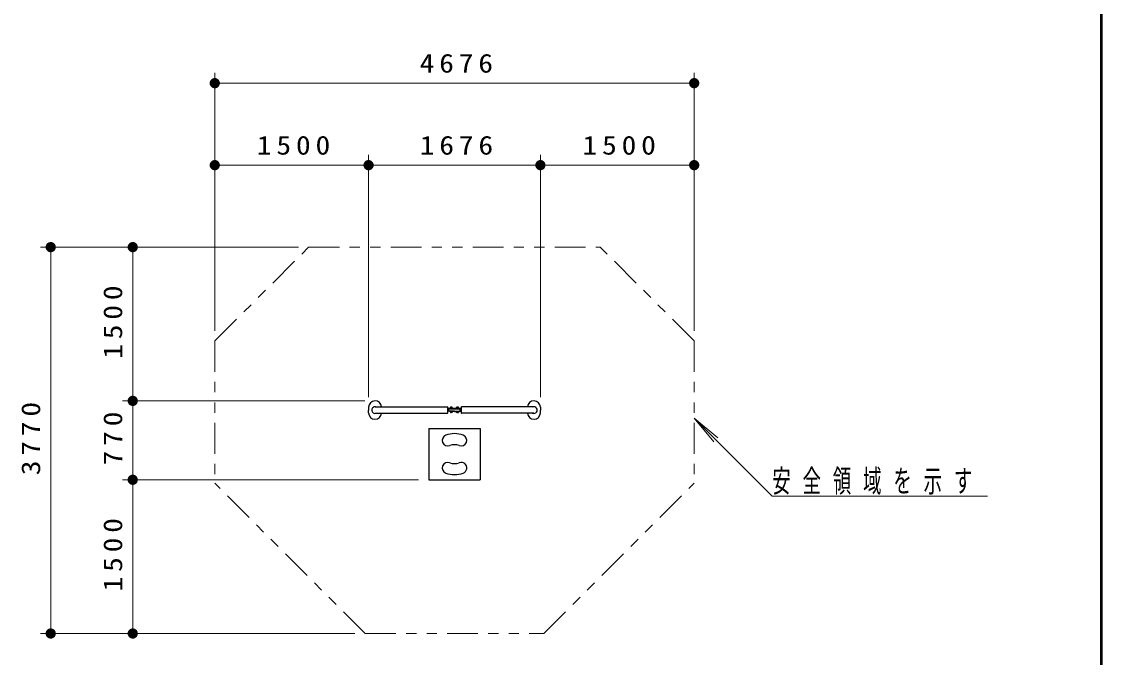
# Model space of a CAD drawing. Units: millimetres on the paper, with parts at other scales. Extents: x -385 to 0, y -12 to 267.
# Drawn here: x -105.3 to 0, y 71.9 to 134 of the extents above; entities that cross this region are included whole.
import ezdxf

# ---------------------------------------------------------------- set-up
doc = ezdxf.new("R2010")
doc.units = ezdxf.units.MM
doc.linetypes.add('USER1', pattern=[4.5, 2.5, -2])
doc.linetypes.add('USER3', pattern=[8, 3, -1, 1, -1, 1, -1])
doc.layers.add('LY_1', color=7, linetype='Continuous', lineweight=25)
doc.layers.add('LY_2', color=7, linetype='Continuous', lineweight=13)
doc.styles.add('ＭＳ ゴシック', font='')
doc.styles.get('ＭＳ ゴシック').set_extended_font_data('MS Gothic')

# ---------------------------------------------------------------- blocks, each defined once
blk = doc.blocks.new('filled_dot')
at = {"color": 0, "linetype": 'Continuous', "lineweight": -2, "const_width": 1.25}
blk.add_lwpolyline([(-0.625, 0, 1), (0.625, 0, 1)], format="xyb", close=True, dxfattribs=at)

msp = doc.modelspace()

# ---------------------------------------------------------------- linework, layer by layer
at = {"layer": 'LY_1', "lineweight": 13}
for p, q in [((-86.475, 103.823), (-86.475, 128.979)), ((-39.715, 103.823), (-39.715, 128.979)), ((-86.475, 127.979), (-39.715, 127.979)), ((-86.475, 103.823), (-86.475, 120.979)), ((-71.475, 97.349), (-71.475, 120.979)), ((-54.715, 97.349), (-54.715, 120.979)), ((-86.475, 119.979), (-71.475, 119.979)), ((-71.475, 119.979), (-54.715, 119.979)), ((-54.715, 119.979), (-39.715, 119.979)), ((-78.319, 111.979), (-103.475, 111.979)), ((-102.475, 74.279), (-102.475, 111.979)), ((-78.319, 111.979), (-95.475, 111.979)), ((-94.475, 96.979), (-94.475, 111.979)), ((-71.845, 96.979), (-95.475, 96.979)), ((-94.475, 89.279), (-94.475, 96.979)), ((-39.715, 95.284), (-37.787, 92.986)), ((-39.715, 95.284), (-37.417, 93.356)), ((-32.1, 87.67), (-39.715, 95.284)), ((-66.595, 89.279), (-95.475, 89.279)), ((-94.475, 74.279), (-94.475, 89.279)), ((-32.1, 87.67), (-11.1, 87.67)), ((-72.808, 74.279), (-103.475, 74.279)), ((-72.808, 74.279), (-95.475, 74.279))]:
    msp.add_line(p, q, dxfattribs=at)
at = {"layer": 'LY_1', "linetype": 'USER3', "lineweight": 13}
for p, q in [((-86.475, 102.823), (-77.319, 111.979)), ((-77.319, 111.979), (-48.871, 111.979)), ((-39.715, 102.823), (-48.871, 111.979)), ((-86.475, 102.823), (-86.475, 88.946)), ((-39.715, 102.823), (-39.715, 88.946)), ((-71.808, 74.279), (-86.475, 88.946)), ((-54.382, 74.279), (-39.715, 88.946)), ((-71.808, 74.279), (-54.382, 74.279))]:
    msp.add_line(p, q, dxfattribs=at)
at = {"layer": 'LY_1'}
for p, q in [((-71.475, 96.349), (-71.475, 96.079)), ((-71.475, 95.809), (-71.475, 96.079)), ((-70.845, 96.382), (-63.767, 96.382)), ((-63.788, 96.269), (-63.788, 96.224)), ((-63.788, 96.269), (-62.545, 96.269)), ((-62.402, 96.224), (-63.788, 96.224)), ((-63.095, 95.989), (-63.746, 95.989)), ((-62.402, 96.179), (-63.745, 96.179)), ((-63.645, 96.224), (-63.645, 96.179)), ((-63.645, 96.019), (-63.645, 96.149)), ((-63.595, 95.944), (-63.595, 95.989)), ((-63.095, 95.944), (-63.595, 95.944)), ((-63.5, 96.269), (-63.5, 96.289)), ((-63.29, 96.289), (-63.5, 96.289)), ((-63.5, 95.944), (-63.5, 95.924)), ((-63.29, 95.924), (-63.5, 95.924)), ((-63.487, 96.314), (-63.303, 96.314)), ((-63.487, 96.289), (-63.487, 96.314)), ((-63.487, 95.924), (-63.487, 95.899)), ((-63.487, 95.899), (-63.303, 95.899)), ((-63.485, 96.314), (-63.485, 96.324)), ((-63.485, 95.899), (-63.485, 95.889)), ((-63.355, 96.374), (-63.435, 96.374)), ((-63.355, 95.839), (-63.435, 95.839)), ((-63.396, 96.289), (-63.402, 96.314)), ((-63.396, 95.924), (-63.402, 95.899)), ((-63.388, 96.289), (-63.394, 96.314)), ((-63.388, 95.924), (-63.394, 95.899)), ((-63.305, 96.314), (-63.305, 96.324)), ((-63.305, 95.899), (-63.305, 95.889)), ((-63.303, 96.289), (-63.303, 96.314)), ((-63.303, 95.924), (-63.303, 95.899)), ((-63.29, 96.289), (-63.29, 96.269)), ((-63.29, 95.924), (-63.29, 95.944)), ((-63.095, 95.989), (-62.444, 95.989)), ((-63.095, 95.944), (-62.595, 95.944)), ((-62.9, 96.269), (-62.9, 96.289)), ((-62.69, 96.289), (-62.9, 96.289)), ((-62.9, 95.944), (-62.9, 95.924)), ((-62.69, 95.924), (-62.9, 95.924)), ((-62.887, 96.314), (-62.703, 96.314)), ((-62.887, 96.289), (-62.887, 96.314)), ((-62.887, 95.924), (-62.887, 95.899)), ((-62.887, 95.899), (-62.703, 95.899)), ((-62.885, 96.314), (-62.885, 96.324)), ((-62.885, 95.899), (-62.885, 95.889)), ((-62.755, 96.374), (-62.835, 96.374)), ((-62.755, 95.839), (-62.835, 95.839)), ((-62.796, 96.289), (-62.802, 96.314)), ((-62.796, 95.924), (-62.802, 95.899)), ((-62.788, 96.289), (-62.794, 96.314)), ((-62.788, 95.924), (-62.794, 95.899)), ((-62.705, 96.314), (-62.705, 96.324)), ((-62.705, 95.899), (-62.705, 95.889)), ((-62.703, 96.289), (-62.703, 96.314)), ((-62.703, 95.924), (-62.703, 95.899)), ((-62.69, 96.289), (-62.69, 96.269)), ((-62.69, 95.924), (-62.69, 95.944)), ((-62.595, 95.944), (-62.595, 95.989)), ((-62.545, 96.224), (-62.545, 96.269)), ((-62.545, 96.019), (-62.545, 96.149)), ((-55.345, 96.382), (-62.423, 96.382)), ((-62.402, 96.179), (-62.402, 96.224)), ((-54.715, 96.349), (-54.715, 96.079)), ((-54.715, 95.809), (-54.715, 96.079)), ((-70.845, 95.777), (-63.767, 95.777)), ((-55.345, 95.777), (-62.423, 95.777)), ((-65.595, 94.279), (-65.595, 89.279)), ((-65.595, 94.279), (-60.595, 94.279)), ((-60.595, 94.279), (-60.595, 89.279)), ((-65.595, 89.279), (-60.595, 89.279))]:
    msp.add_line(p, q, dxfattribs=at)
for points in [[(-63.749, 96.269), (-63.751, 96.289), (-63.752, 96.308), (-63.754, 96.325), (-63.755, 96.34), (-63.757, 96.352), (-63.759, 96.363), (-63.761, 96.371), (-63.763, 96.377), (-63.765, 96.38), (-63.767, 96.382), (-63.769, 96.38), (-63.771, 96.376), (-63.773, 96.37), (-63.775, 96.362), (-63.777, 96.351), (-63.779, 96.338), (-63.781, 96.323), (-63.783, 96.306), (-63.784, 96.287), (-63.785, 96.267), (-63.787, 96.245), (-63.788, 96.222), (-63.789, 96.197), (-63.789, 96.172), (-63.79, 96.146), (-63.79, 96.119), (-63.79, 96.092), (-63.79, 96.065), (-63.79, 96.038), (-63.79, 96.011), (-63.789, 95.985), (-63.789, 95.96), (-63.788, 95.935), (-63.787, 95.912), (-63.785, 95.89), (-63.784, 95.87), (-63.782, 95.851), (-63.781, 95.834), (-63.779, 95.819), (-63.777, 95.807), (-63.775, 95.796), (-63.773, 95.787), (-63.771, 95.781), (-63.769, 95.778), (-63.767, 95.777), (-63.765, 95.778), (-63.763, 95.781), (-63.761, 95.787), (-63.759, 95.796), (-63.757, 95.806), (-63.755, 95.819), (-63.754, 95.834), (-63.752, 95.851), (-63.75, 95.869), (-63.749, 95.89), (-63.748, 95.912), (-63.747, 95.935), (-63.746, 95.959), (-63.745, 95.985), (-63.745, 96.011), (-63.744, 96.037), (-63.744, 96.064), (-63.744, 96.091), (-63.744, 96.118), (-63.745, 96.145), (-63.745, 96.171), (-63.746, 96.197), (-63.747, 96.221), (-63.747, 96.224)], [(-62.444, 96.179), (-62.445, 96.155), (-62.445, 96.131), (-62.446, 96.107), (-62.446, 96.082), (-62.446, 96.058), (-62.446, 96.033), (-62.445, 96.009), (-62.445, 95.985), (-62.444, 95.962), (-62.443, 95.94), (-62.442, 95.918), (-62.441, 95.898), (-62.44, 95.879), (-62.439, 95.861), (-62.437, 95.845), (-62.436, 95.83), (-62.434, 95.817), (-62.432, 95.805), (-62.431, 95.796), (-62.429, 95.788), (-62.427, 95.782), (-62.425, 95.779), (-62.423, 95.777), (-62.421, 95.777), (-62.42, 95.779), (-62.418, 95.783), (-62.416, 95.789), (-62.414, 95.797), (-62.412, 95.807), (-62.411, 95.819), (-62.409, 95.833), (-62.408, 95.848), (-62.406, 95.864), (-62.405, 95.882), (-62.404, 95.902), (-62.403, 95.922), (-62.402, 95.944), (-62.401, 95.966), (-62.4, 95.99), (-62.4, 96.013), (-62.4, 96.038), (-62.399, 96.062), (-62.399, 96.087), (-62.399, 96.111), (-62.4, 96.136), (-62.4, 96.16), (-62.401, 96.183), (-62.401, 96.206), (-62.402, 96.228), (-62.403, 96.249), (-62.404, 96.269), (-62.406, 96.287), (-62.407, 96.304), (-62.409, 96.32), (-62.41, 96.334), (-62.412, 96.347), (-62.413, 96.357), (-62.415, 96.366), (-62.417, 96.373), (-62.419, 96.378), (-62.421, 96.381), (-62.423, 96.382), (-62.425, 96.38), (-62.426, 96.377), (-62.428, 96.372), (-62.43, 96.365), (-62.432, 96.356), (-62.434, 96.346), (-62.435, 96.333), (-62.437, 96.319), (-62.438, 96.303), (-62.44, 96.286), (-62.441, 96.267), (-62.442, 96.247), (-62.442, 96.236), (-62.443, 96.224)]]:
    msp.add_lwpolyline(points, dxfattribs=at)
for centre, radius, start, end in [((-70.845, 96.349), 0.63, 2.95705, 180), ((-55.345, 96.349), 0.63, 0, 177.04295), ((-70.845, 96.079), 0.32, 66.44354, 180), ((-70.845, 96.079), 0.32, 180, 293.55646), ((-63.615, 96.149), 0.03, 90, 180), ((-63.615, 96.019), 0.03, 180, 270), ((-63.435, 96.324), 0.05, 90, 180), ((-63.435, 95.889), 0.05, 180, 270), ((-63.355, 96.324), 0.05, 0, 90), ((-63.355, 95.889), 0.05, 270, 0), ((-62.835, 96.324), 0.05, 90, 180), ((-62.835, 95.889), 0.05, 180, 270), ((-62.755, 96.324), 0.05, 0, 90), ((-62.755, 95.889), 0.05, 270, 0), ((-62.575, 96.149), 0.03, 0, 90), ((-62.575, 96.019), 0.03, 270, 0), ((-55.345, 96.079), 0.32, 246.44354, 113.55646), ((-70.845, 95.809), 0.63, 180, 357.04295), ((-55.345, 95.809), 0.63, 182.95705, 0), ((-63.095, 91.364), 2.415, 69.39031, 110.60969), ((-63.755, 93.119), 0.54, 110.60969, 290.60969), ((-63.095, 91.364), 1.335, 69.39031, 110.60969), ((-62.435, 93.119), 0.54, 249.39031, 69.39031), ((-63.755, 90.439), 0.54, 69.39031, 249.39031), ((-63.095, 92.194), 1.335, 249.39031, 290.60969), ((-62.435, 90.439), 0.54, 290.60969, 110.60969), ((-63.095, 92.194), 2.415, 249.39031, 290.60969)]:
    msp.add_arc(centre, radius, start, end, dxfattribs=at)
at = {"layer": 'LY_1', "linetype": 'USER1', "lineweight": 13}
for centre, start, end in [((-70.845, 96.349), 0, 2.95705), ((-55.345, 96.349), 177.04295, 180), ((-70.845, 95.809), 357.04295, 0), ((-55.345, 95.809), 180, 182.95705)]:
    msp.add_arc(centre, 0.63, start, end, dxfattribs=at)
at = {"layer": 'LY_2', "lineweight": 50}
msp.add_line((0, 0), (0, 267), dxfattribs=at)

# ---------------------------------------------------------------- block references
at = {"layer": 'LY_1', "lineweight": 13, "xscale": 0.4, "yscale": 0.4}
for p in [(-86.475, 127.979), (-86.475, 119.979), (-71.475, 119.979), (-54.715, 119.979)]:
    msp.add_blockref('filled_dot', p, dxfattribs=at)
for p, rotation in [((-39.715, 127.979), 180), ((-71.475, 119.979), 180), ((-54.715, 119.979), 180), ((-39.715, 119.979), 180), ((-102.475, 111.979), 270), ((-94.475, 111.979), 270), ((-94.475, 96.979), 270), ((-94.475, 96.979), 90), ((-94.475, 89.279), 270), ((-94.475, 89.279), 90), ((-102.475, 74.279), 90), ((-94.475, 74.279), 90)]:
    msp.add_blockref('filled_dot', p, dxfattribs=dict(at, rotation=rotation))

# ---------------------------------------------------------------- texts
at = {"layer": 'LY_1', "style": 'ＭＳ ゴシック'}
for s, insert, char_height, attachment_point in [('\\T1.33;\\W1.15;4676', (-62.678, 128.979), 1.833, 8), ('\\T1.33;\\W1.15;1500', (-78.554, 120.979), 1.833, 8), ('\\T1.33;\\W1.15;1676', (-62.667, 120.979), 1.833, 8), ('\\T1.33;\\W1.15;1500', (-46.794, 120.979), 1.833, 8), ('\\T1.64;\\W0.6;安全領域を示す', (-32.1, 87.82), 2.199, 7)]:
    msp.add_mtext(s, dxfattribs=dict(at, insert=insert, char_height=char_height, attachment_point=attachment_point))
at = {"layer": 'LY_1', "char_height": 1.833, "attachment_point": 8, "rotation": 90, "style": 'ＭＳ ゴシック'}
for s, insert in [('\\T1.33;\\W1.15;1500', (-95.475, 104.9)), ('\\T1.33;\\W1.15;3770', (-103.475, 93.538)), ('\\T1.33;\\W1.15;770', (-95.475, 93.544)), ('\\T1.33;\\W1.15;1500', (-95.475, 82.2))]:
    msp.add_mtext(s, dxfattribs=dict(at, insert=insert))

doc.saveas('drawing.dxf')
